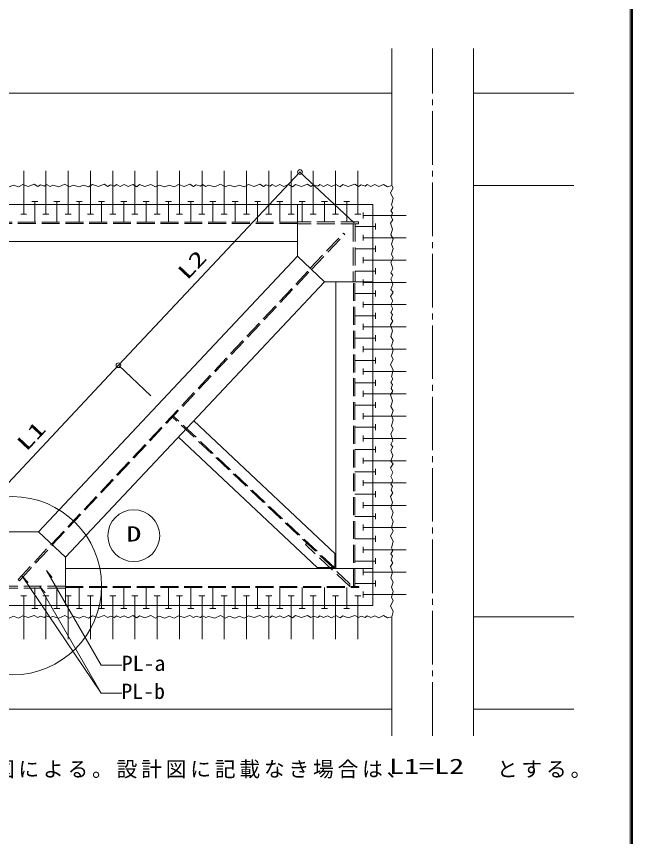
# Model space of a CAD drawing. Units: millimetres on the paper. Extents: x -397 to 404, y -278 to 276.
# Drawn here: x 299.9 to 403.6, y -78.2 to 59.7 of the extents above; entities that cross this region are included whole.
import ezdxf
from ezdxf.enums import TextEntityAlignment as Align

# ---------------------------------------------------------------- set-up
doc = ezdxf.new("R2010")
doc.units = ezdxf.units.MM
doc.header["$PDMODE"] = 32
doc.header["$PDSIZE"] = 0.8
doc.linetypes.add('CHAIN2', pattern=[12, 9, -1, 1, -1])
doc.linetypes.add('DASHED3', pattern=[4, 3, -1])
for name, color, linetype, lineweight in [('4-0_補助線', 4, 'Continuous', 9), ('4-2_躯体', 4, 'Continuous', 9), ('4-3_壁\u3000下地', 4, 'Continuous', 13), ('4-5_建具', 3, 'Continuous', 18), ('4-7', 4, 'Continuous', 13), ('4-8_寸法', 3, 'Continuous', 18), ('4-9_文字', 5, 'Continuous', 25), ('4-A', 7, 'Continuous', 13), ('4-B', 3, 'Continuous', 18), ('4-C', 4, 'DASHED3', 9), ('4-F', 2, 'Continuous', 18)]:
    doc.layers.add(name, color=color, linetype=linetype, lineweight=lineweight)
doc.styles.add('ＭＳ ゴシック', font='')
doc.styles.get('ＭＳ ゴシック').set_extended_font_data('MS Gothic')

msp = doc.modelspace()

# ---------------------------------------------------------------- linework, layer by layer
at = {"layer": '4-0_補助線', "linetype": 'CHAIN2'}
msp.add_line((369.917, -61.254), (369.917, 54.266), dxfattribs=at)
at = {"layer": '4-0_補助線'}
msp.add_circle((299.237, -36.034), 14.98, dxfattribs=at)
at = {"layer": '4-2_躯体'}
for p, q in [((356.717, 24.966), (347.597, 33.526)), ((290.017, -27.714), (317.057, 1.046)), ((314.137, -54.074), (300.857, -34.414)), ((300.857, -34.414), (301.897, -35.494)), ((304.977, -33.474), (314.137, -49.374)), ((304.977, -33.474), (305.937, -34.634)), ((303.757, -36.094), (314.137, -54.074)), ((303.757, -36.094), (304.717, -37.234)), ((317.617, -49.374), (314.137, -49.374)), ((317.617, -54.074), (314.137, -54.074))]:
    msp.add_line(p, q, dxfattribs=at)
msp.add_lwpolyline([(322.517, -4.094), (317.057, 1.046), (347.597, 33.526)], dxfattribs=at)
for p in [(347.597, 33.526), (317.057, 1.046)]:
    msp.add_point(p, dxfattribs=at)
at = {"layer": '4-3_壁\u3000下地', "color": 7}
msp.add_circle((319.637, -27.614), 4.36, dxfattribs=at)
at = {"layer": '4-5_建具'}
for p, q in [((303.597, -26.954), (294.897, -26.954)), ((303.597, -26.954), (308.137, -31.254)), ((308.137, -39.354), (308.137, -31.254))]:
    msp.add_line(p, q, dxfattribs=at)
msp.add_lwpolyline([(359.837, 15.086), (351.717, 15.086), (347.157, 19.366), (347.157, 28.086)], dxfattribs=at)
at = {"layer": '4-8_寸法'}
for p, q in [((301.117, 33.726), (301.117, 29.966)), ((304.837, 33.726), (304.837, 29.966)), ((308.597, 33.726), (308.597, 29.966)), ((312.337, 33.726), (312.337, 29.966)), ((316.097, 33.726), (316.097, 29.966)), ((319.817, 33.726), (319.817, 29.966)), ((323.577, 33.726), (323.577, 29.966)), ((327.317, 33.726), (327.317, 29.966)), ((331.117, 33.726), (331.117, 29.966)), ((334.837, 33.726), (334.837, 29.966)), ((338.597, 33.726), (338.597, 29.966)), ((342.337, 33.726), (342.337, 29.966)), ((346.097, 33.726), (346.097, 29.966)), ((349.837, 33.726), (349.837, 29.966)), ((353.597, 33.726), (353.597, 29.966)), ((357.337, 33.726), (357.337, 29.966)), ((301.117, 26.466), (301.117, 29.966)), ((304.837, 26.466), (304.837, 29.966)), ((308.597, 26.466), (308.597, 29.966)), ((312.337, 26.466), (312.337, 29.966)), ((316.097, 26.466), (316.097, 29.966)), ((319.817, 26.466), (319.817, 29.966)), ((323.577, 26.466), (323.577, 29.966)), ((327.317, 26.466), (327.317, 29.966)), ((331.117, 26.466), (331.117, 29.966)), ((334.837, 26.466), (334.837, 29.966)), ((338.597, 26.466), (338.597, 29.966)), ((342.337, 26.466), (342.337, 29.966)), ((346.097, 26.466), (346.097, 29.966)), ((349.837, 26.466), (349.837, 29.966)), ((353.597, 26.466), (353.597, 29.966)), ((357.337, 26.466), (357.337, 29.966)), ((303.477, 28.566), (302.477, 28.566)), ((302.977, 28.566), (302.977, 25.086)), ((307.217, 28.566), (306.217, 28.566)), ((306.717, 28.566), (306.717, 25.086)), ((310.977, 28.566), (309.977, 28.566)), ((310.477, 28.566), (310.477, 25.086)), ((314.717, 28.566), (313.717, 28.566)), ((314.217, 28.566), (314.217, 25.086)), ((318.457, 28.566), (317.457, 28.566)), ((317.957, 28.566), (317.957, 25.086)), ((322.217, 28.566), (321.217, 28.566)), ((321.717, 28.566), (321.717, 25.086)), ((325.957, 28.566), (324.957, 28.566)), ((325.457, 28.566), (325.457, 25.086)), ((329.717, 28.566), (328.717, 28.566)), ((329.217, 28.566), (329.217, 25.086)), ((333.457, 28.566), (332.457, 28.566)), ((332.957, 28.566), (332.957, 25.086)), ((337.217, 28.566), (336.217, 28.566)), ((336.717, 28.566), (336.717, 25.086)), ((340.957, 28.566), (339.977, 28.566)), ((340.477, 28.566), (340.477, 25.086)), ((344.717, 28.566), (343.717, 28.566)), ((344.217, 28.566), (344.217, 25.086)), ((348.457, 28.566), (347.457, 28.566)), ((347.957, 28.566), (347.957, 25.086)), ((352.217, 28.566), (351.217, 28.566)), ((351.717, 28.566), (351.717, 25.086)), ((355.957, 28.566), (354.957, 28.566)), ((355.457, 28.566), (355.457, 25.086)), ((300.617, 26.466), (301.617, 26.466)), ((304.337, 26.466), (305.337, 26.466)), ((308.097, 26.466), (309.097, 26.466)), ((311.837, 26.466), (312.837, 26.466)), ((315.597, 26.466), (316.597, 26.466)), ((319.317, 26.466), (320.317, 26.466)), ((323.077, 26.466), (324.077, 26.466)), ((326.817, 26.466), (327.817, 26.466)), ((330.597, 26.466), (331.597, 26.466)), ((334.337, 26.466), (335.337, 26.466)), ((338.097, 26.466), (339.097, 26.466)), ((341.837, 26.466), (342.837, 26.466)), ((345.597, 26.466), (346.597, 26.466)), ((349.337, 26.466), (350.317, 26.466)), ((353.097, 26.466), (354.097, 26.466)), ((356.837, 26.466), (357.837, 26.466)), ((358.217, 26.726), (358.217, 25.726)), ((358.217, 26.226), (361.717, 26.226)), ((365.477, 26.226), (361.717, 26.226)), ((360.317, 24.846), (360.317, 23.846)), ((360.317, 24.346), (356.817, 24.346)), ((358.217, 22.966), (358.217, 21.986)), ((358.217, 22.486), (361.717, 22.486)), ((365.477, 22.486), (361.717, 22.486)), ((360.317, 21.106), (360.317, 20.106)), ((360.317, 20.606), (356.817, 20.606)), ((358.217, 19.226), (358.217, 18.226)), ((358.217, 18.726), (361.717, 18.726)), ((365.477, 18.726), (361.717, 18.726)), ((360.317, 16.846), (356.817, 16.846)), ((360.317, 17.346), (360.317, 16.346)), ((358.217, 15.466), (358.217, 14.466)), ((358.217, 14.966), (361.717, 14.966)), ((365.477, 14.966), (361.717, 14.966)), ((360.317, 13.106), (356.817, 13.106)), ((360.317, 13.586), (360.317, 12.606)), ((358.217, 11.726), (358.217, 10.726)), ((358.217, 11.226), (361.717, 11.226)), ((365.477, 11.226), (361.717, 11.226)), ((360.317, 9.846), (360.317, 8.846)), ((360.317, 9.346), (356.817, 9.346)), ((358.217, 7.986), (358.217, 6.986)), ((358.217, 7.486), (361.717, 7.486)), ((365.477, 7.486), (361.717, 7.486)), ((360.317, 5.606), (356.817, 5.606)), ((360.317, 6.106), (360.317, 5.106)), ((358.217, 4.226), (358.217, 3.246)), ((358.217, 3.746), (361.717, 3.746)), ((365.477, 3.746), (361.717, 3.746)), ((360.317, 1.846), (356.817, 1.846)), ((360.317, 2.346), (360.317, 1.346)), ((358.217, 0.466), (358.217, -0.534)), ((358.217, -0.034), (361.717, -0.034)), ((365.477, -0.034), (361.717, -0.034)), ((360.317, -1.894), (356.817, -1.894)), ((360.317, -1.394), (360.317, -2.394)), ((358.217, -3.274), (358.217, -4.274)), ((358.217, -3.774), (361.717, -3.774)), ((365.477, -3.774), (361.717, -3.774)), ((360.317, -5.154), (360.317, -6.134)), ((360.317, -5.654), (356.817, -5.654)), ((358.217, -6.994), (358.217, -8.014)), ((358.217, -7.514), (361.717, -7.514)), ((365.477, -7.514), (361.717, -7.514)), ((360.317, -9.374), (356.817, -9.374)), ((360.317, -8.874), (360.317, -9.874)), ((358.217, -10.754), (358.217, -11.754)), ((358.217, -11.254), (361.717, -11.254)), ((365.477, -11.254), (361.717, -11.254)), ((360.317, -13.134), (356.817, -13.134)), ((360.317, -12.634), (360.317, -13.634)), ((358.217, -14.514), (358.217, -15.494)), ((358.217, -15.014), (361.717, -15.014)), ((365.477, -15.014), (361.717, -15.014)), ((360.317, -16.374), (360.317, -17.374)), ((360.317, -16.874), (356.817, -16.874)), ((358.217, -18.254), (358.217, -19.254)), ((358.217, -18.754), (361.717, -18.754)), ((365.477, -18.754), (361.717, -18.754)), ((360.317, -20.634), (356.817, -20.634)), ((360.317, -20.134), (360.317, -21.134)), ((358.217, -21.994), (358.217, -23.014)), ((358.217, -22.514), (361.717, -22.514)), ((365.477, -22.514), (361.717, -22.514)), ((360.317, -24.374), (356.817, -24.374)), ((360.317, -23.874), (360.317, -24.854)), ((358.217, -25.754), (358.217, -26.754)), ((358.217, -26.254), (361.717, -26.254)), ((365.477, -26.254), (361.717, -26.254)), ((360.317, -28.134), (356.817, -28.134)), ((360.317, -27.634), (360.317, -28.634)), ((358.217, -29.494), (358.217, -30.494)), ((358.217, -29.994), (361.717, -29.994)), ((365.477, -29.994), (361.717, -29.994)), ((360.317, -31.374), (360.317, -32.374)), ((360.317, -31.874), (356.817, -31.874)), ((358.217, -33.254), (358.217, -34.254)), ((358.217, -33.754), (361.717, -33.754)), ((365.477, -33.754), (361.717, -33.754)), ((360.317, -35.634), (356.817, -35.634)), ((360.317, -35.134), (360.317, -36.134)), ((302.977, -39.854), (302.977, -36.354)), ((306.717, -39.854), (306.717, -36.354)), ((310.477, -39.854), (310.477, -36.354)), ((314.217, -39.854), (314.217, -36.354)), ((317.957, -39.854), (317.957, -36.354)), ((321.717, -39.854), (321.717, -36.354)), ((325.457, -39.854), (325.457, -36.354)), ((329.217, -39.854), (329.217, -36.354)), ((332.957, -39.854), (332.957, -36.354)), ((336.717, -39.854), (336.717, -36.354)), ((340.477, -39.854), (340.477, -36.354)), ((344.217, -39.854), (344.217, -36.354)), ((347.957, -39.854), (347.957, -36.354)), ((351.717, -39.854), (351.717, -36.354)), ((355.457, -39.854), (355.457, -36.354)), ((358.217, -36.994), (358.217, -38.014)), ((300.617, -37.754), (301.617, -37.754)), ((301.117, -37.754), (301.117, -41.254)), ((304.337, -37.754), (305.337, -37.754)), ((304.837, -37.754), (304.837, -41.254)), ((308.097, -37.754), (309.097, -37.754)), ((308.597, -37.754), (308.597, -41.254)), ((311.837, -37.754), (312.837, -37.754)), ((312.337, -37.754), (312.337, -41.254)), ((315.597, -37.754), (316.597, -37.754)), ((316.097, -37.754), (316.097, -41.254)), ((319.317, -37.754), (320.317, -37.754)), ((319.817, -37.754), (319.817, -41.254)), ((323.077, -37.754), (324.077, -37.754)), ((323.577, -37.754), (323.577, -41.254)), ((326.817, -37.754), (327.817, -37.754)), ((327.317, -37.754), (327.317, -41.254)), ((330.597, -37.754), (331.597, -37.754)), ((331.117, -37.754), (331.117, -41.254)), ((334.337, -37.754), (335.337, -37.754)), ((334.837, -37.754), (334.837, -41.254)), ((338.097, -37.754), (339.097, -37.754)), ((338.597, -37.754), (338.597, -41.254)), ((341.837, -37.754), (342.837, -37.754)), ((342.337, -37.754), (342.337, -41.254)), ((345.597, -37.754), (346.597, -37.754)), ((346.097, -37.754), (346.097, -41.254)), ((349.337, -37.754), (350.317, -37.754)), ((349.837, -37.754), (349.837, -41.254)), ((353.097, -37.754), (354.097, -37.754)), ((353.597, -37.754), (353.597, -41.254)), ((356.837, -37.754), (357.837, -37.754)), ((357.337, -37.754), (357.337, -41.254)), ((358.217, -37.514), (361.717, -37.514)), ((365.477, -37.514), (361.717, -37.514)), ((303.477, -39.854), (302.477, -39.854)), ((307.217, -39.854), (306.217, -39.854)), ((310.977, -39.854), (309.977, -39.854)), ((314.717, -39.854), (313.717, -39.854)), ((318.457, -39.854), (317.457, -39.854)), ((322.217, -39.854), (321.217, -39.854)), ((325.957, -39.854), (324.957, -39.854)), ((329.717, -39.854), (328.717, -39.854)), ((333.457, -39.854), (332.457, -39.854)), ((337.217, -39.854), (336.217, -39.854)), ((340.957, -39.854), (339.977, -39.854)), ((344.717, -39.854), (343.717, -39.854)), ((348.457, -39.854), (347.457, -39.854)), ((352.217, -39.854), (351.217, -39.854)), ((355.957, -39.854), (354.957, -39.854)), ((301.117, -44.994), (301.117, -41.254)), ((304.837, -44.994), (304.837, -41.254)), ((308.597, -44.994), (308.597, -41.254)), ((312.337, -44.994), (312.337, -41.254)), ((316.097, -44.994), (316.097, -41.254)), ((319.817, -44.994), (319.817, -41.254)), ((323.577, -44.994), (323.577, -41.254)), ((327.317, -44.994), (327.317, -41.254)), ((331.117, -44.994), (331.117, -41.254)), ((334.837, -44.994), (334.837, -41.254)), ((338.597, -44.994), (338.597, -41.254)), ((342.337, -44.994), (342.337, -41.254)), ((346.097, -44.994), (346.097, -41.254)), ((349.837, -44.994), (349.837, -41.254)), ((353.597, -44.994), (353.597, -41.254)), ((357.337, -44.994), (357.337, -41.254))]:
    msp.add_line(p, q, dxfattribs=at)
at = {"layer": '4-9_文字', "color": 7, "lineweight": 13}
for p, q in [((363.037, 31.246), (363.037, 54.266)), ((376.777, -61.254), (376.777, 54.266)), ((363.037, -61.254), (363.037, -41.254))]:
    msp.add_line(p, q, dxfattribs=at)
at = {"layer": '4-A'}
for p, q in [((363.037, 46.766), (236.737, 46.766)), ((376.777, 46.766), (393.677, 46.766)), ((301.897, 31.106), (302.897, 31.466)), ((313.677, 31.106), (314.657, 31.466)), ((328.117, 31.106), (329.097, 31.466)), ((339.877, 31.106), (340.857, 31.466)), ((362.337, 31.046), (363.037, 31.246)), ((363.257, 30.846), (363.037, 31.246)), ((376.777, 31.246), (393.677, 31.246)), ((363.177, 23.926), (362.837, 24.906)), ((363.177, 6.826), (362.837, 7.826)), ((363.177, -4.934), (362.837, -3.934)), ((363.177, -22.014), (362.837, -21.034)), ((363.177, -33.774), (362.837, -32.794)), ((301.897, -41.394), (302.897, -41.034)), ((313.677, -41.394), (314.657, -41.034)), ((328.117, -41.394), (329.097, -41.034)), ((339.877, -41.394), (340.857, -41.034)), ((362.337, -41.454), (363.037, -41.254)), ((376.777, -41.254), (393.677, -41.254)), ((363.037, -56.754), (236.737, -56.754)), ((376.777, -56.754), (393.677, -56.754))]:
    msp.add_line(p, q, dxfattribs=at)
for points in [[(297.077, 31.026), (297.697, 31.326), (298.677, 31.026), (299.397, 31.326), (300.257, 31.026)], [(300.257, 31.026), (300.957, 31.426), (301.897, 31.106)], [(302.897, 31.466), (303.497, 31.106), (303.957, 31.366), (304.637, 31.126), (304.977, 31.406), (305.577, 31.106)], [(305.577, 31.106), (305.997, 31.306), (307.057, 31.026)], [(307.057, 31.026), (308.017, 31.466), (308.837, 31.026), (309.457, 31.326), (310.437, 31.026), (311.157, 31.326), (312.017, 31.026)], [(312.017, 31.026), (312.717, 31.426), (313.677, 31.106)], [(314.657, 31.466), (315.257, 31.106), (315.717, 31.366), (316.397, 31.126), (316.737, 31.406), (317.337, 31.106), (318.017, 31.426)], [(318.017, 31.426), (318.697, 31.086), (319.457, 31.446), (320.157, 31.046), (320.617, 31.426), (321.517, 31.066)], [(321.517, 31.066), (322.497, 31.446), (323.277, 31.026)], [(323.277, 31.026), (323.917, 31.326), (324.877, 31.026), (325.597, 31.326), (326.457, 31.026)], [(326.457, 31.026), (327.157, 31.426), (328.117, 31.106)], [(329.097, 31.466), (329.697, 31.106), (330.157, 31.366), (330.837, 31.126), (331.177, 31.406), (331.777, 31.106)], [(331.777, 31.106), (332.197, 31.306), (333.257, 31.026)], [(333.257, 31.026), (334.237, 31.466), (335.037, 31.026), (335.677, 31.326), (336.637, 31.026), (337.357, 31.326), (338.217, 31.026)], [(338.217, 31.026), (338.937, 31.426), (339.877, 31.106)], [(340.857, 31.466), (341.457, 31.106), (341.917, 31.366), (342.597, 31.126), (342.937, 31.406), (343.537, 31.106), (344.217, 31.426)], [(344.217, 31.426), (344.897, 31.086), (345.657, 31.446), (346.357, 31.046)], [(346.357, 31.046), (346.837, 31.446), (347.857, 31.106)], [(347.857, 31.106), (348.857, 31.466), (349.437, 31.106), (349.897, 31.366), (350.597, 31.126), (350.937, 31.406), (351.537, 31.106), (352.217, 31.426), (352.877, 31.086), (353.657, 31.446), (354.357, 31.046), (354.797, 31.426)], [(354.797, 31.426), (355.717, 31.066), (356.837, 31.466)], [(356.837, 31.466), (357.437, 31.106), (357.897, 31.366), (358.577, 31.126), (358.917, 31.406), (359.517, 31.106), (360.197, 31.426), (360.877, 31.086), (361.637, 31.446), (362.337, 31.046)], [(363.257, 29.066), (362.837, 30.026), (363.257, 30.846)], [(363.197, 27.586), (362.997, 28.006), (363.257, 29.066)], [(362.837, 24.906), (363.197, 25.506), (362.917, 25.966), (363.177, 26.646), (362.897, 26.986), (363.197, 27.586)], [(363.257, 22.266), (362.877, 22.966), (363.177, 23.926)], [(363.257, 19.086), (362.977, 19.726), (363.257, 20.686), (362.977, 21.406), (363.257, 22.266)], [(363.237, 17.226), (362.877, 18.346), (363.257, 19.086)], [(362.877, 15.526), (363.237, 16.206), (362.877, 16.566), (363.237, 17.226)], [(362.877, 11.186), (363.217, 11.866), (362.837, 12.626), (363.257, 13.326), (362.877, 13.766), (363.237, 14.686), (362.877, 15.566)], [(362.837, 7.826), (363.197, 8.426), (362.917, 8.886), (363.177, 9.566), (362.897, 9.906), (363.197, 10.506), (362.877, 11.186)], [(363.257, 5.186), (362.877, 5.886), (363.177, 6.826)], [(363.257, 0.226), (362.837, 1.186), (363.257, 2.006), (362.977, 2.626), (363.257, 3.606), (362.977, 4.326), (363.257, 5.186)], [(363.197, -1.254), (362.997, -0.834), (363.257, 0.226)], [(362.837, -3.934), (363.197, -3.334), (362.917, -2.874), (363.177, -2.194), (362.897, -1.854), (363.197, -1.254)], [(363.257, -6.574), (362.877, -5.874), (363.177, -4.934)], [(363.257, -9.754), (362.977, -9.134), (363.257, -8.154), (362.977, -7.434), (363.257, -6.574)], [(363.237, -11.634), (362.877, -10.494), (363.257, -9.754)], [(363.237, -12.654), (362.877, -12.294), (363.237, -11.634)], [(363.237, -14.154), (362.897, -13.294), (363.237, -12.654)], [(362.877, -17.654), (363.217, -16.994), (362.837, -16.214), (363.257, -15.514), (362.877, -15.074), (363.237, -14.154)], [(362.837, -21.034), (363.197, -20.434), (362.917, -19.974), (363.177, -19.274), (362.897, -18.934), (363.197, -18.354), (362.877, -17.654)], [(363.257, -23.654), (362.877, -22.954), (363.177, -22.014)], [(363.257, -28.614), (362.837, -27.654), (363.257, -26.834), (362.977, -26.214), (363.257, -25.254), (362.977, -24.534), (363.257, -23.654)], [(363.197, -30.114), (362.997, -29.674), (363.257, -28.614)], [(362.837, -32.794), (363.197, -32.194), (362.917, -31.734), (363.177, -31.054), (362.897, -30.694), (363.197, -30.114)], [(363.257, -35.414), (362.877, -34.714), (363.177, -33.774)], [(363.037, -41.254), (363.257, -40.374), (362.837, -39.414), (363.257, -38.594), (362.977, -37.974), (363.257, -37.014), (362.977, -36.294), (363.257, -35.414)], [(297.077, -41.474), (297.697, -41.174), (298.677, -41.474), (299.397, -41.174), (300.257, -41.474)], [(300.257, -41.474), (300.957, -41.074), (301.897, -41.394)], [(302.897, -41.034), (303.497, -41.394), (303.957, -41.134), (304.637, -41.374), (304.977, -41.094), (305.577, -41.394)], [(305.577, -41.394), (305.997, -41.194), (307.057, -41.474)], [(307.057, -41.474), (308.017, -41.034), (308.837, -41.474), (309.457, -41.174), (310.437, -41.474), (311.157, -41.174), (312.017, -41.474)], [(312.017, -41.474), (312.717, -41.074), (313.677, -41.394)], [(314.657, -41.034), (315.257, -41.394), (315.717, -41.134), (316.397, -41.374), (316.737, -41.094), (317.337, -41.394), (318.017, -41.074)], [(318.017, -41.074), (318.697, -41.414), (319.457, -41.054), (320.157, -41.454), (320.617, -41.074), (321.517, -41.434)], [(321.517, -41.434), (322.497, -41.054), (323.277, -41.474)], [(323.277, -41.474), (323.917, -41.174), (324.877, -41.474), (325.597, -41.174), (326.457, -41.474)], [(326.457, -41.474), (327.157, -41.074), (328.117, -41.394)], [(329.097, -41.034), (329.697, -41.394), (330.157, -41.134), (330.837, -41.374), (331.177, -41.094), (331.777, -41.394)], [(331.777, -41.394), (332.197, -41.194), (333.257, -41.474)], [(333.257, -41.474), (334.237, -41.034), (335.037, -41.474), (335.677, -41.174), (336.637, -41.474), (337.357, -41.174), (338.217, -41.474)], [(338.217, -41.474), (338.937, -41.074), (339.877, -41.394)], [(340.857, -41.034), (341.457, -41.394), (341.917, -41.134), (342.597, -41.374), (342.937, -41.094), (343.537, -41.394), (344.217, -41.074)], [(344.217, -41.074), (344.897, -41.414), (345.657, -41.054), (346.357, -41.454)], [(346.357, -41.454), (346.837, -41.054), (347.857, -41.394)], [(347.857, -41.394), (348.857, -41.034), (349.437, -41.394), (349.897, -41.134), (350.597, -41.374), (350.937, -41.094), (351.537, -41.394), (352.217, -41.074), (352.877, -41.414), (353.657, -41.054), (354.357, -41.454), (354.797, -41.074)], [(354.797, -41.074), (355.717, -41.434), (356.837, -41.034)], [(356.837, -41.034), (357.437, -41.394), (357.897, -41.134), (358.577, -41.374), (358.917, -41.094), (359.517, -41.394), (360.197, -41.074), (360.877, -41.414), (361.637, -41.054), (362.337, -41.454)]]:
    msp.add_lwpolyline(points, dxfattribs=at)
at = {"layer": '4-B'}
for p, q in [((359.837, 28.086), (238.617, 28.086)), ((359.837, -39.354), (359.837, 28.086)), ((347.157, 21.846), (251.317, 21.846)), ((303.597, -26.954), (347.157, 19.366)), ((308.137, -31.254), (351.717, 15.086)), ((353.617, -33.114), (353.617, 15.086)), ((353.467, -30.633), (329.737, -8.286)), ((350.497, -32.984), (327.159, -11.027)), ((353.467, -30.633), (353.467, -32.984)), ((350.497, -32.984), (353.467, -32.984)), ((308.137, -33.114), (359.837, -33.114)), ((359.837, -39.354), (238.617, -39.354))]:
    msp.add_line(p, q, dxfattribs=at)
at = {"layer": '4-C'}
for p, q in [((347.157, 25.086), (251.317, 25.086)), ((347.157, 24.846), (251.317, 24.846)), ((357.457, 24.826), (347.157, 24.826)), ((356.557, 24.826), (356.557, 15.086)), ((356.857, 24.826), (356.857, 15.086)), ((349.537, 17.126), (355.117, 23.046)), ((305.797, -29.034), (349.357, 17.306)), ((305.937, -29.174), (349.517, 17.146)), ((356.597, -36.154), (356.597, 15.086)), ((356.817, -36.154), (356.817, 15.086)), ((353.1, -32.984), (326.157, -7.674)), ((353.43, -32.984), (326.317, -7.514)), ((348.728, -28.875), (348.505, -29.112)), ((300.197, -34.994), (305.737, -28.994)), ((300.417, -35.194), (305.957, -29.194)), ((355.996, -36.154), (348.505, -29.112)), ((300.417, -35.194), (300.197, -34.994)), ((308.137, -36.114), (290.337, -36.114)), ((308.137, -36.414), (290.337, -36.414)), ((308.137, -36.354), (357.477, -36.354))]:
    msp.add_line(p, q, dxfattribs=at)
for points in [[(357.457, 24.826), (357.457, 25.126), (347.157, 25.126)], [(349.317, 17.346), (354.897, 23.246), (355.117, 23.046)], [(355.996, -36.154), (355.996, -35.707), (353.1, -32.984)], [(308.137, -36.154), (357.477, -36.154), (357.477, -36.354)]]:
    msp.add_lwpolyline(points, dxfattribs=at)
at = {"layer": '4-F'}
for p, q in [((403.156, -277.756), (403.156, 275.444)), ((403.356, -277.956), (403.356, 275.644))]:
    msp.add_line(p, q, dxfattribs=at)
msp.add_lwpolyline([(403.556, -278.156), (403.556, 275.844), (-397.444, 275.844)], dxfattribs=at)

# ---------------------------------------------------------------- texts
at = {"layer": '4-3_壁\u3000下地', "style": 'ＭＳ ゴシック'}
for s, rotation, width, p in [('L2', 46.76, 1.45, (329.193, 14.696)), ('L1', 46.76, 1.45, (302.133, -14.084)), ('D', 359.998, 1.45, (318.387, -29.364)), ('PL-a', 0.001, 1.05, (317.617, -51.124)), ('PL-b', 0.001, 1.05, (317.557, -55.824))]:
    msp.add_text(s, height=2.566, rotation=rotation, dxfattribs=dict(at, width=width)).set_placement(p, align=Align.BOTTOM_LEFT)
at = {"layer": '4-7', "style": 'ＭＳ ゴシック', "width": 1.45}
msp.add_text('L1=L2', height=2.566, dxfattribs=at).set_placement((362.563, -68.433), align=Align.BOTTOM_LEFT)
at = {"layer": '4-7', "insert": (242.448, -68.433), "char_height": 2.566, "attachment_point": 7, "style": 'ＭＳ ゴシック'}
msp.add_mtext('\\T1.18;※\\~\\~\\~\\~及び\\~\\~\\~\\~の長さは設計図による。設計図に記載なき場合は、\\~\\~\\~\\~\\~\\~\\~とする。', dxfattribs=at)

doc.saveas('drawing.dxf')
